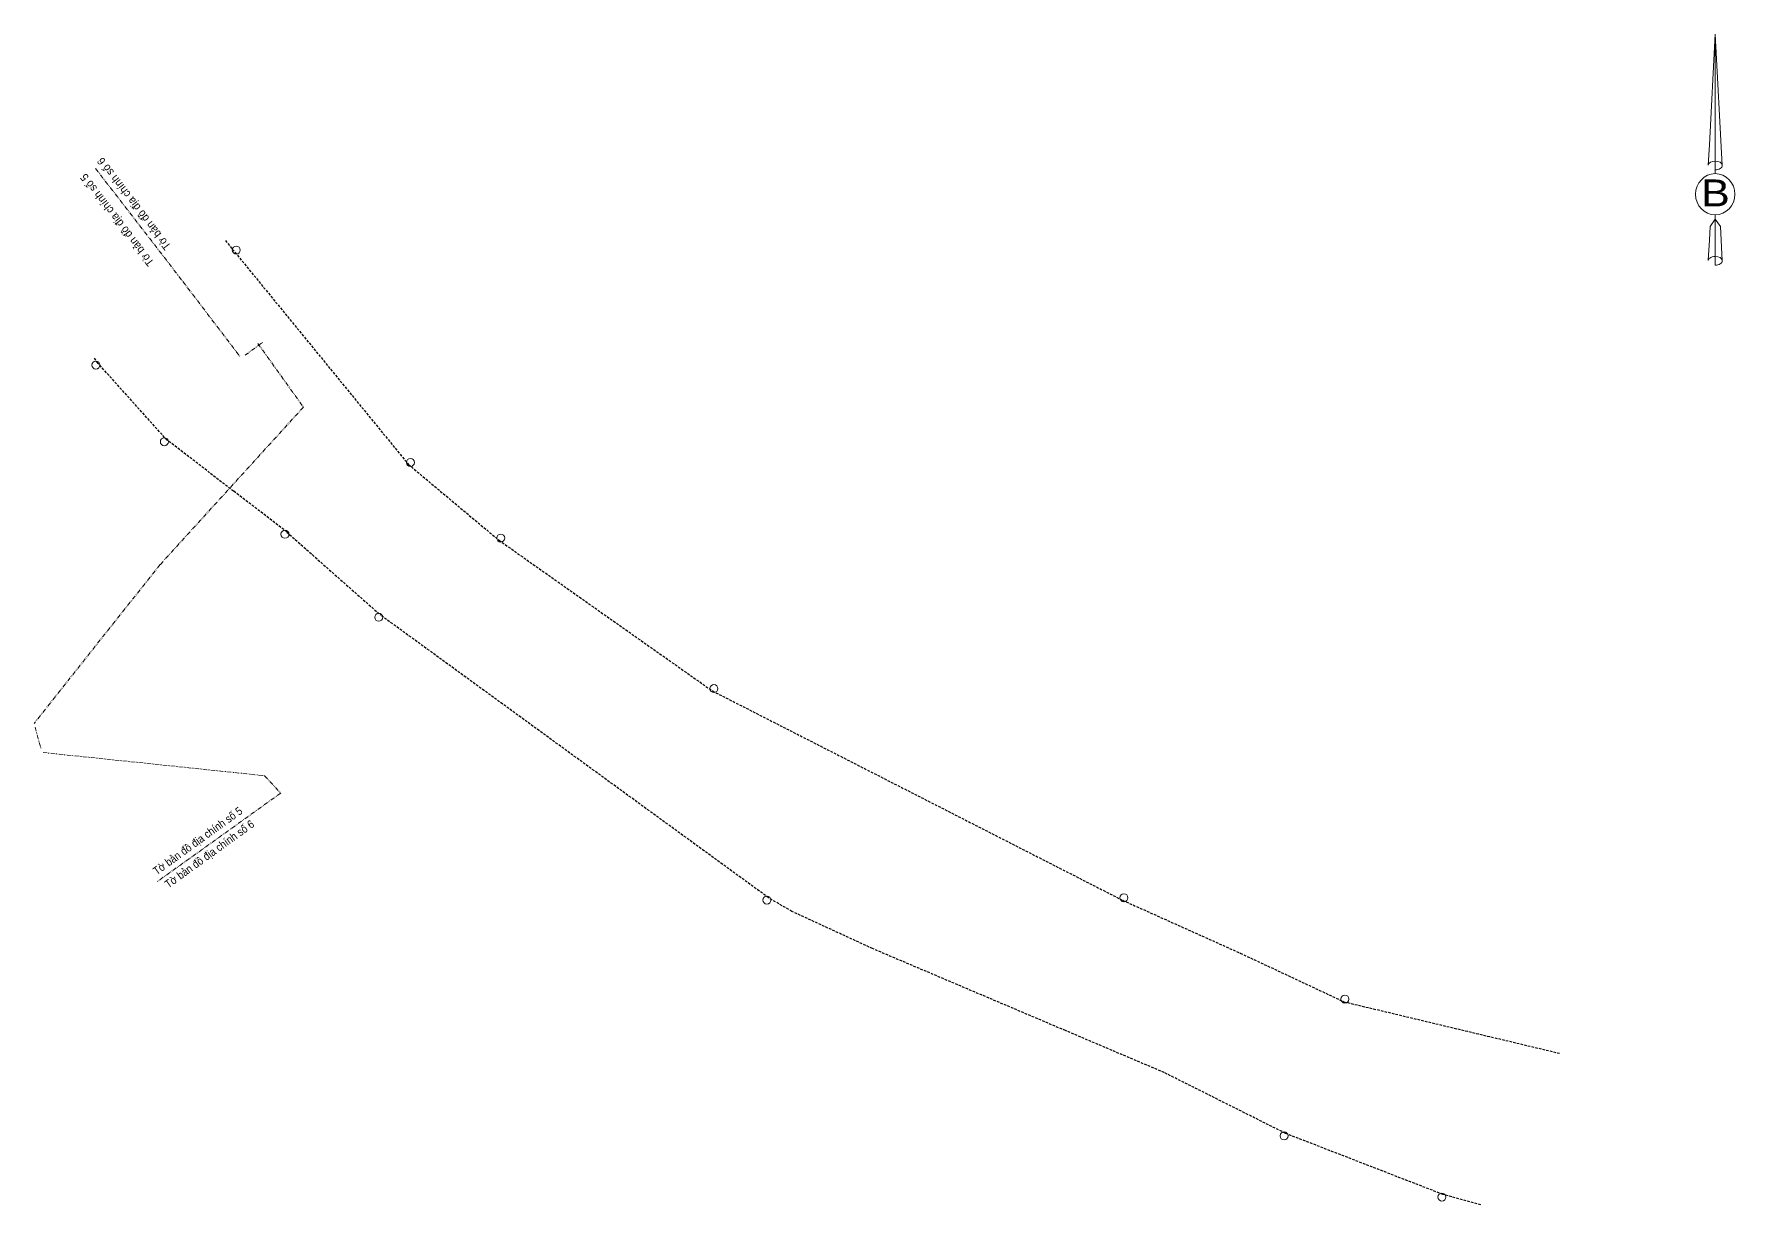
# Model space of a CAD drawing. Header units: metres. Extents: x 359656 to 360539, y 1833938 to 1841880.
# Drawn here: x 359849.2 to 360274.4, y 1837398.2 to 1837691 of the extents above; entities that cross this region are included whole.
import ezdxf
from ezdxf.enums import TextEntityAlignment as Align

# ---------------------------------------------------------------- set-up
doc = ezdxf.new("R2010")
doc.units = ezdxf.units.M
doc.header["$LTSCALE"] = 0.21
doc.linetypes.add('DASH_DOUBLE_DOT', pattern=[9.2, 5, -1.2, 0.3, -1.2, 0.3, -1.2])
doc.linetypes.add('MEDIUM_DASHED', pattern=[4.5, 3, -1.5])
doc.layers.add('22', color=7, linetype='Continuous', lineweight=13)
doc.layers.add('51', color=7, linetype='Continuous', lineweight=13)

msp = doc.modelspace()

# ---------------------------------------------------------------- linework, layer by layer
at = {"layer": '22', "linetype": 'DASH_DOUBLE_DOT'}
for p, q in [((359864.59, 1837657.42), (359886.42, 1837629.13)), ((359886.41, 1837629.15), (359900.7, 1837610.38)), ((359901.96, 1837610.7), (359906.42, 1837613.96)), ((359880.75, 1837558.36), (359849.22, 1837518.65)), ((359849.48, 1837517.72), (359850.94, 1837512.39))]:
    msp.add_line(p, q, dxfattribs=at)
for points in [[(359905.14, 1837613.66), (359916.57, 1837597.73), (359880.8, 1837558.42)], [(359851.5, 1837511.37), (359906.83, 1837505.58), (359910.88, 1837501.21), (359879.92, 1837479.02)]]:
    msp.add_lwpolyline(points, dxfattribs=at)
at = {"layer": '22'}
for centre in [(359899.784, 1837636.9884), (359864.684, 1837608.2484), (359881.794, 1837589.0684), (359943.314, 1837583.8884), (359911.954, 1837565.9584), (359965.884, 1837564.9984), (359935.394, 1837545.1884), (360019.174, 1837527.3584), (360032.404, 1837474.4884), (360121.634, 1837475.0584), (360176.874, 1837449.7184), (360161.704, 1837415.5284), (360201.144, 1837400.2384)]:
    msp.add_circle(centre, 1, dxfattribs=at)
at = {"layer": '51'}
for p, q in [((360269.46, 1837691.01), (360271.22, 1837658.16)), ((360269.46, 1837691.01), (360271.22, 1837658.16)), ((360269.46, 1837691.01), (360271.22, 1837658.16)), ((360267.99, 1837663.27), (360267.72, 1837658.22)), ((360269.46, 1837659.26), (360269.46, 1837657.99)), ((360269.46, 1837657.99), (360269.46, 1837657.05)), ((360269.46, 1837657.05), (360269.46, 1837656.11)), ((360269.46, 1837657.05), (360269.46, 1837656.11)), ((360269.46, 1837657.05), (360269.46, 1837656.11)), ((360271.22, 1837658.16), (360271.22, 1837658.22)), ((360269.46, 1837644.73), (360269.46, 1837645.81)), ((360269.46, 1837644.73), (360269.46, 1837645.81)), ((360269.46, 1837644.73), (360269.46, 1837645.81)), ((360269.46, 1837644.73), (360270.75, 1837642.9)), ((360269.46, 1837644.73), (360270.75, 1837642.9)), ((360269.46, 1837644.73), (360270.75, 1837642.9)), ((360270.75, 1837642.9), (360271.22, 1837634.31)), ((360270.75, 1837642.9), (360271.22, 1837634.31)), ((360270.75, 1837642.9), (360271.22, 1837634.31)), ((360269.46, 1837635.42), (360269.46, 1837634.17)), ((360269.46, 1837634.17), (360269.46, 1837633.21)), ((360271.22, 1837634.31), (360271.22, 1837634.43))]:
    msp.add_line(p, q, dxfattribs=at)
at = {"layer": '51', "linetype": 'MEDIUM_DASHED', "lineweight": 25}
for p, q in [((359865.24, 1837608.67), (359864.2, 1837610.08)), ((359882.48, 1837589.46), (359865.2, 1837608.72)), ((359899.12, 1837576.7), (359882.39, 1837589.55)), ((359912.38, 1837566.52), (359899.12, 1837576.7)), ((359912.41, 1837566.48), (359935.85, 1837545.71)), ((360032.81, 1837475.06), (359935.8, 1837545.76)), ((360121.34, 1837474.42), (360134.2, 1837468.64)), ((360121.34, 1837474.42), (360150.74, 1837461.21)), ((360107.06, 1837441.84), (360058.8, 1837462.35)), ((360201.39, 1837400.89), (360161.95, 1837416.18)), ((360210.86, 1837398.25), (360201.33, 1837400.91))]:
    msp.add_line(p, q, dxfattribs=at)
at = {"layer": '51'}
for points in [[(360269.46, 1837659.26), (360269.46, 1837691.01), (360267.99, 1837663.27)], [(360269.46, 1837635.42), (360269.46, 1837644.73), (360268.17, 1837642.9), (360267.99, 1837639.45), (360267.72, 1837634.43)]]:
    msp.add_lwpolyline(points, dxfattribs=at)
at = {"layer": '51', "linetype": 'MEDIUM_DASHED', "lineweight": 25}
for points in [[(359897.05, 1837639.37), (359942.81, 1837583.4), (359965.45, 1837564.44), (360018.81, 1837526.76), (360121.31, 1837474.44)], [(360058.82, 1837462.35), (360038.67, 1837471.65), (360032.89, 1837474.99)], [(360150.73, 1837461.22), (360176.64, 1837449.06), (360230.76, 1837436.13)], [(360162.01, 1837416.16), (360131.72, 1837431.36), (360107.06, 1837441.84)]]:
    msp.add_lwpolyline(points, dxfattribs=at)
at = {"layer": '51'}
for centre, start_param, end_param in [((360269.4666, 1837658.1502), 1.57079633, 3.07445202), ((360269.4666, 1837658.1502), 0.06714063, 1.57079633), ((360269.4666, 1837658.1502), 4.71238898, 6.28318531), ((360269.4666, 1837634.3192), 2.49106941, 3.07427841), ((360269.4666, 1837634.3192), 1.57079633, 2.49106941), ((360269.4666, 1837634.3192), 0.06714063, 1.57079633), ((360269.4666, 1837634.3192), 4.71238898, 6.28318531)]:
    msp.add_ellipse(centre, major_axis=(1.7453, 0), ratio=0.632193, start_param=start_param, end_param=end_param, dxfattribs=at)
msp.add_ellipse((360269.4681, 1837650.953), major_axis=(0, 5.1478), ratio=0.956213, dxfattribs=at)

# ---------------------------------------------------------------- texts
at = {"layer": '22'}
for s, rotation, width, p in [('Tờ bản đồ địa chính số 6', 127.427, 0.95, (359874.9802, 1837649.1523)), ('Tờ bản đồ địa chính số 5', 127.427, 0.95, (359870.7593, 1837645.1273)), ('Tờ bản đồ địa chính số 5', 35.875, 0.9, (359890.714, 1837488.4909)), ('Tờ bản đồ địa chính số 6', 35.875, 0.9, (359893.649, 1837485.199))]:
    msp.add_text(s, height=2, rotation=rotation, dxfattribs=dict(at, width=width)).set_placement(p, align=Align.CENTER)
at = {"layer": '51', "width": 1.2}
msp.add_text('B', height=6.731, dxfattribs=at).set_placement((360269.505, 1837647.91), align=Align.CENTER)

doc.saveas('drawing.dxf')
